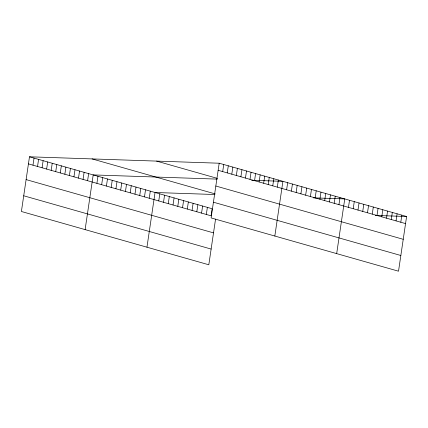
<?xml version="1.0" encoding="UTF-8"?>
<svg xmlns="http://www.w3.org/2000/svg" width="428" height="428" viewBox="0 0 428 428"><rect width="100%" height="100%" fill="white"/><g stroke="black" fill="none" stroke-linecap="round" stroke-linejoin="round"><path stroke-width="0.64" d="M219.19 163.218L211.111 217.922L398.522 271.202L406.6 216.504L219.19 163.218L29.479 156.798L21.4 211.496L208.811 264.782L215.552 219.136M32.983 165.181L34.031 158.093M37.536 166.476L38.579 159.382M42.083 167.771L43.132 160.677M46.636 169.065L47.685 161.971M51.189 170.355L52.232 163.266M55.736 171.649L56.785 164.561M60.289 172.944L61.338 165.855M64.842 174.239L65.891 167.15M69.395 175.534L70.438 168.445M73.942 176.828L74.991 169.734M78.495 178.123L79.544 171.029M83.048 179.418L84.097 172.324M87.601 180.707L88.644 173.618M85.118 229.611L93.197 174.913L217.205 179.113M96.91 183.355L97.953 176.266M101.666 184.709L102.709 177.62M106.422 186.062L107.471 178.968M111.178 187.416L112.227 180.322M115.934 188.764L116.983 181.675M120.696 190.118L121.739 183.029M125.452 191.471L126.501 184.382M130.208 192.825L131.257 185.736M134.964 194.178L136.013 187.084M139.726 195.532L140.769 188.438M144.482 196.88L145.525 189.791M149.238 198.234L150.287 191.145M146.965 247.197L155.043 192.498L214.385 194.505M158.751 200.941L159.799 193.852M163.512 202.294L164.555 195.2M168.268 203.648L169.317 196.554M173.024 204.996L174.073 197.907M177.781 206.35L178.829 199.261M182.542 207.703L183.585 200.614M187.298 209.057L188.347 201.963M192.054 210.41L193.103 203.316M196.81 211.758L197.859 204.67M201.567 213.112L202.615 206.023M206.328 214.465L207.371 207.377M222.694 171.601L223.742 164.513M227.247 172.896L228.29 165.807M231.794 174.191L232.843 167.102M236.347 175.485L237.396 168.397M240.9 176.78L241.948 169.691M245.453 178.075L246.496 170.981M250 179.369L251.049 172.275M254.553 180.664L255.602 173.57M259.106 181.954L260.154 174.865M263.659 183.248L264.702 176.159M268.206 184.543L269.255 177.454M272.759 185.838L273.808 178.749M277.312 187.132L278.355 180.044M274.83 236.037L282.908 181.333L251.605 180.274M286.621 189.781L287.664 182.686M291.377 191.129L292.426 184.04M296.133 192.482L297.182 185.394M300.889 193.836L301.938 186.747M305.651 195.189L306.694 188.101M310.407 196.543L311.456 189.449M315.163 197.897L316.212 190.802M319.919 199.245L320.968 192.156M324.675 200.598L325.724 193.51M329.437 201.952L330.48 194.863M334.193 203.305L335.242 196.217M338.949 204.659L339.998 197.565M336.675 253.622L344.754 198.918L313.451 197.859M348.467 207.361L349.51 200.272M353.223 208.714L354.272 201.625M357.979 210.068L359.028 202.979M362.735 211.421L363.784 204.327M367.492 212.775L368.54 205.681M372.253 214.123L373.296 207.034M377.009 215.477L378.058 208.388M381.765 216.83L382.814 209.741M386.521 218.184L387.57 211.095M391.283 219.537L392.326 212.443M396.039 220.891L397.088 213.797M400.795 222.239L401.844 215.15M375.297 215.445L406.6 216.504M218.141 170.307L405.551 223.593M156.584 161.099L217.461 178.406M215.824 186.019L403.235 239.306M92.084 158.916L215.268 193.938M213.433 202.209L400.843 255.495M29.479 156.798L212.133 208.73L211.084 215.819L28.43 163.887M26.108 179.6L213.519 232.88M23.722 195.783L211.132 249.069"/></g></svg>
